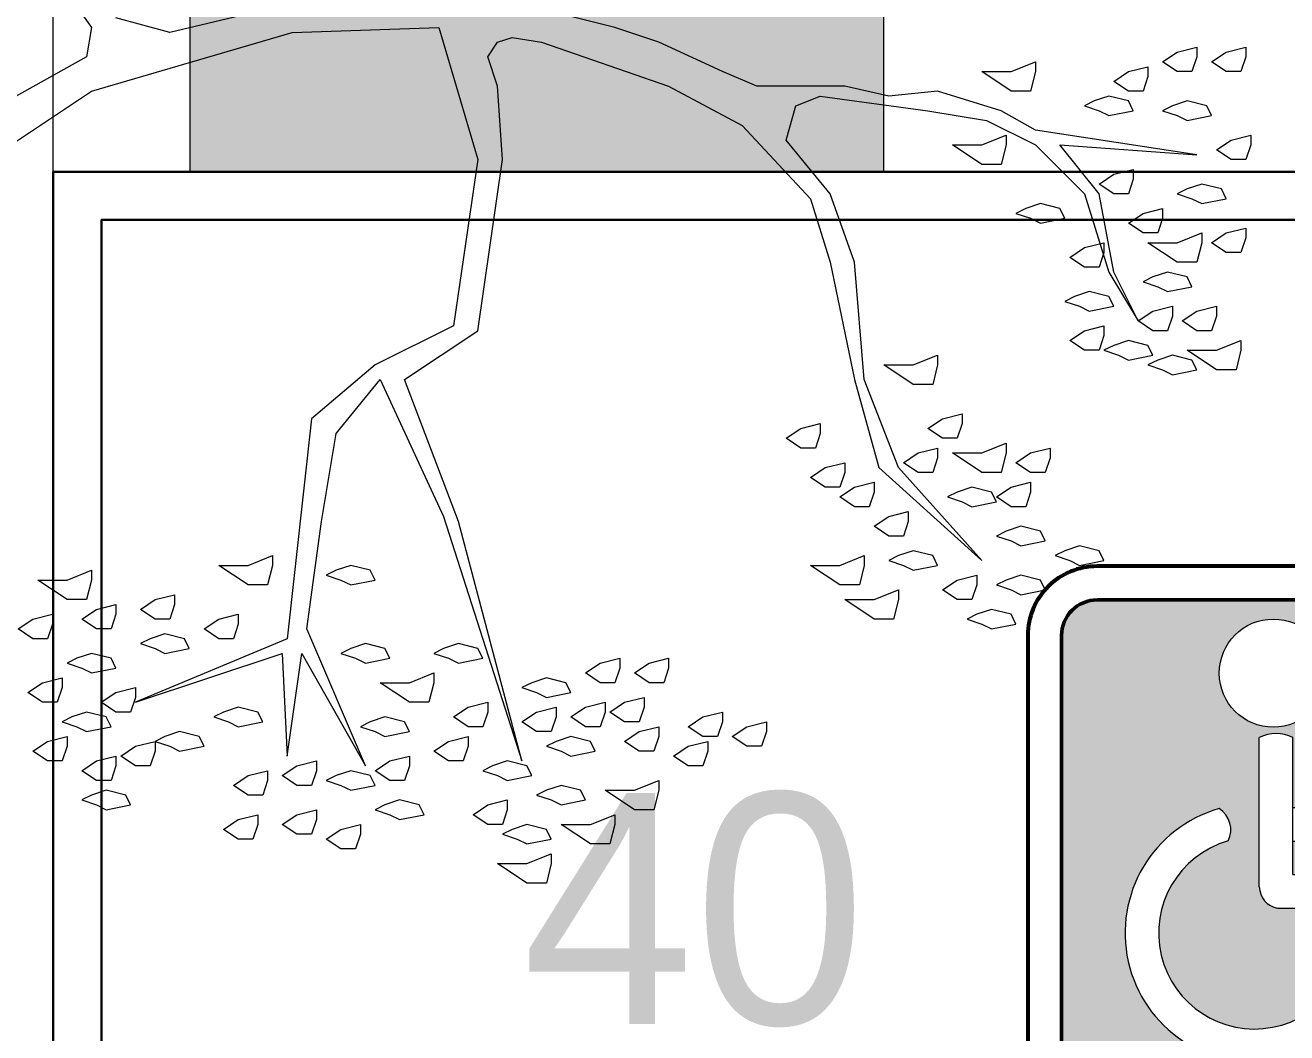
# Model space of a CAD drawing. Header units: millimetres. Extents: x 3006 to 6000, y 1661 to 3774.
# Drawn here: x 4733.95 to 4736.569, y 1893.029 to 1895.122 of the extents above; entities that cross this region are included whole.
import ezdxf

# ---------------------------------------------------------------- set-up
doc = ezdxf.new("R2010")
doc.units = ezdxf.units.MM
doc.header["$LTSCALE"] = 10
for name, color, linetype, lineweight in [('.10', 200, 'Continuous', 9), ('.20', 130, 'Continuous', 20), ('.30', 50, 'Continuous', 30), ('COTAS', 230, 'Continuous', 15), ('VEGETACION', 84, 'Continuous', 15)]:
    doc.layers.add(name, color=color, linetype=linetype, lineweight=lineweight)
doc.layers.add('.20 hachura', color=185, linetype='Continuous')
doc.layers.add('Escrita', color=34, linetype='Continuous')
doc.styles.add('Texto Wilian', font='himalaya.ttf')
doc.dimstyles.new('Cota 1-200 Exter WMJ', dxfattribs={"dimtxt": 0.32, "dimasz": 0.13, "dimexe": 0.05, "dimexo": 0.3, "dimgap": 0.03, "dimtad": 1, "dimzin": 1, "dimtxsty": 'Texto Wilian', "dimblk": 'BOXFILLED', "dimcen": 0, "dimclrd": 230, "dimclre": 230, "dimclrt": 104, "dimazin": 0, "dimtfac": 1, "dimtix": 1, "dimtmove": 0, "dimatfit": 3, "dimfxl": 0.4, "dimfxlon": 1, "dimlwd": 20, "dimarcsym": 2})

# ---------------------------------------------------------------- blocks, each defined once
blk = doc.blocks.new('_BoxFilled')
at = {"color": 0, "linetype": 'ByBlock', "lineweight": -2}
blk.add_line((-0.5, 0), (-1, 0), dxfattribs=at)
at = {"color": 0, "linetype": 'ByBlock'}
blk.add_solid([(-0.5, 0.5), (0.5, 0.5), (-0.5, -0.5), (0.5, -0.5)], dxfattribs=at)
blk = doc.blocks.new('*D827')
at = {"layer": 'COTAS', "color": 230, "lineweight": -2, "ltscale": 10, "transparency": 16777216}
for p, q in [((4740.6899, 1932.7725), (4741.1399, 1932.7725)), ((4740.6899, 1832.7489), (4741.1399, 1832.7489))]:
    blk.add_line(p, q, dxfattribs=at)
at = {"layer": 'COTAS', "color": 230, "linetype": 'Continuous', "lineweight": 20, "ltscale": 10, "transparency": 16777216}
blk.add_line((4741.0899, 1832.8789), (4741.0899, 1932.6425), dxfattribs=at)
at = {"layer": 'Defpoints', "color": 0, "ltscale": 10, "transparency": 16777216}
for p in [(4739.9011, 1932.7725), (4741.0899, 1932.7725), (4734.4041, 1832.7489)]:
    blk.add_point(p, dxfattribs=at)
at = {"layer": 'COTAS', "color": 230, "lineweight": 20, "ltscale": 10, "transparency": 16777216, "xscale": 0.13, "yscale": 0.13, "zscale": 0.13}
for p, rotation in [((4741.0899, 1932.7725), 90), ((4741.0899, 1832.7489), 270)]:
    blk.add_blockref('_BoxFilled', p, dxfattribs=dict(at, rotation=rotation))
at = {"layer": 'COTAS', "color": 104, "ltscale": 10, "transparency": 16777216, "insert": (4740.8606, 1882.7607), "char_height": 0.32, "attachment_point": 5, "rotation": 90, "style": 'Texto Wilian'}
blk.add_mtext('100,02', dxfattribs=at)
blk = doc.blocks.new('*D828')
at = {"layer": 'COTAS', "color": 230, "lineweight": -2, "ltscale": 10, "transparency": 16777216}
for p, q in [((4742.1902, 1932.7725), (4742.6402, 1932.7725)), ((4742.1902, 1827.7489), (4742.6402, 1827.7489))]:
    blk.add_line(p, q, dxfattribs=at)
at = {"layer": 'COTAS', "color": 230, "linetype": 'Continuous', "lineweight": 20, "ltscale": 10, "transparency": 16777216}
blk.add_line((4742.5902, 1827.8789), (4742.5902, 1932.6425), dxfattribs=at)
at = {"layer": 'Defpoints', "color": 0, "ltscale": 10, "transparency": 16777216}
for p in [(4739.9011, 1932.7725), (4742.5902, 1932.7725), (4735.1541, 1827.7489)]:
    blk.add_point(p, dxfattribs=at)
at = {"layer": 'COTAS', "color": 230, "lineweight": 20, "ltscale": 10, "transparency": 16777216, "xscale": 0.13, "yscale": 0.13, "zscale": 0.13}
for p, rotation in [((4742.5902, 1932.7725), 90), ((4742.5902, 1827.7489), 270)]:
    blk.add_blockref('_BoxFilled', p, dxfattribs=dict(at, rotation=rotation))
at = {"layer": 'COTAS', "color": 104, "ltscale": 10, "transparency": 16777216, "insert": (4742.3609, 1880.2607), "char_height": 0.32, "attachment_point": 5, "rotation": 90, "style": 'Texto Wilian'}
blk.add_mtext('105,02', dxfattribs=at)
blk = doc.blocks.new('asfgjkosdfgiosdjfg')
at = {"layer": 'VEGETACION'}
for p, q in [((3.0398, 16.5563), (3.183, 16.3518)), ((3.858, 16.4131), (3.5103, 16.3313)), ((5.3717, 16.3518), (5.1262, 16.4131)), ((3.5103, 16.3313), (3.2853, 16.3927)), ((3.183, 16.3518), (3.1625, 16.229)), ((3.183, 16.0859), (4.0216, 16.3313)), ((4.0216, 16.3313), (4.6353, 16.3518)), ((4.6353, 16.3518), (4.7989, 15.7995)), ((4.8808, 16.2904), (4.9421, 16.3109)), ((4.9421, 16.3109), (5.0648, 16.2904)), ((5.5558, 16.2904), (5.3717, 16.3518)), ((4.8398, 16.229), (4.8808, 16.2904)), ((5.0648, 16.2904), (5.5967, 16.1063)), ((5.8217, 16.1677), (5.5558, 16.2904)), ((7.724, 16.2495), (7.8058, 16.2699)), ((7.8058, 16.2699), (7.8058, 16.229)), ((7.9285, 16.2495), (8.0103, 16.2699)), ((8.0103, 16.2699), (8.0103, 16.229)), ((3.1625, 16.229), (2.7944, 16.0245)), ((4.8808, 16.1063), (4.8398, 16.229)), ((7.0285, 16.1677), (7.1308, 16.2086)), ((7.1308, 16.2086), (7.1308, 16.1677)), ((7.6626, 16.2086), (7.724, 16.2495)), ((7.724, 16.1677), (7.6626, 16.2086)), ((7.8058, 16.229), (7.7853, 16.1677)), ((7.8672, 16.2086), (7.9285, 16.2495)), ((7.9285, 16.1677), (7.8672, 16.2086)), ((8.0103, 16.229), (7.9899, 16.1677)), ((5.9649, 16.1063), (5.8217, 16.1677)), ((6.9058, 16.1677), (7.0285, 16.1677)), ((7.0285, 16.0859), (6.9058, 16.1677)), ((7.1308, 16.1677), (7.1103, 16.0859)), ((7.4581, 16.1268), (7.5194, 16.1677)), ((7.5194, 16.1677), (7.6013, 16.1881)), ((7.6013, 16.1472), (7.5808, 16.0859)), ((7.6013, 16.1881), (7.6013, 16.1472)), ((7.7853, 16.1677), (7.724, 16.1677)), ((7.9899, 16.1677), (7.9285, 16.1677)), ((4.9012, 15.7995), (4.8808, 16.1063)), ((5.5967, 16.1063), (5.9035, 15.9427)), ((6.1285, 16.1063), (5.9649, 16.1063)), ((6.333, 16.1063), (6.1285, 16.1063)), ((6.5171, 16.0654), (6.333, 16.1063)), ((7.5194, 16.0859), (7.4581, 16.1268)), ((2.5694, 15.6768), (3.183, 16.0859)), ((6.1285, 16.0245), (6.2308, 16.0654)), ((6.2308, 16.0654), (6.6808, 16.004)), ((6.7217, 16.0859), (6.5171, 16.0654)), ((6.9876, 16.004), (6.7217, 16.0859)), ((7.1103, 16.0859), (7.0285, 16.0859)), ((7.3762, 16.0449), (7.3353, 16.0245)), ((7.4376, 16.0654), (7.3762, 16.0449)), ((7.5194, 16.0449), (7.4376, 16.0654)), ((7.5808, 16.0859), (7.5194, 16.0859)), ((7.5399, 16.004), (7.5194, 16.0449)), ((7.7649, 16.0449), (7.7035, 16.0245)), ((7.8467, 16.0245), (7.7649, 16.0449)), ((6.0876, 15.8813), (6.1285, 16.0245)), ((6.6808, 16.004), (6.9262, 15.9631)), ((7.1308, 15.9222), (6.9876, 16.004)), ((7.3353, 16.0245), (7.3967, 16.004)), ((7.3967, 16.004), (7.4376, 15.9836)), ((7.4376, 15.9836), (7.5399, 16.004)), ((7.7035, 16.0245), (7.6626, 16.004)), ((7.6626, 16.004), (7.724, 15.9836)), ((7.8672, 15.9836), (7.8467, 16.0245)), ((5.9035, 15.9427), (6.1899, 15.6359)), ((6.9262, 15.9631), (7.1308, 15.8609)), ((7.724, 15.9836), (7.7649, 15.9631)), ((7.7649, 15.9631), (7.8672, 15.9836)), ((6.2717, 15.6563), (6.0876, 15.8813)), ((6.9058, 15.8609), (7.0081, 15.9018)), ((7.0081, 15.9018), (7.0081, 15.8609)), ((7.8058, 15.8199), (7.1308, 15.9222)), ((7.8876, 15.8404), (7.949, 15.8813)), ((7.949, 15.8813), (8.0308, 15.9018)), ((8.0308, 15.9018), (8.0308, 15.8609)), ((6.9058, 15.779), (6.7831, 15.8609)), ((6.7831, 15.8609), (6.9058, 15.8609)), ((7.0081, 15.8609), (6.9876, 15.779)), ((7.1308, 15.8609), (7.3353, 15.6563)), ((7.2331, 15.8609), (7.8058, 15.8199)), ((7.3967, 15.6563), (7.2331, 15.8609)), ((7.949, 15.7995), (7.8876, 15.8404)), ((8.0308, 15.8609), (8.0103, 15.7995)), ((4.7989, 15.7995), (4.6967, 15.104)), ((4.7989, 15.0836), (4.9012, 15.7995)), ((6.9876, 15.779), (6.9058, 15.779)), ((8.0103, 15.7995), (7.949, 15.7995)), ((7.3967, 15.6972), (7.4581, 15.7381)), ((7.4581, 15.7381), (7.5399, 15.7586)), ((7.5399, 15.7586), (7.5399, 15.7177)), ((7.4581, 15.6563), (7.3967, 15.6972)), ((7.5399, 15.7177), (7.5194, 15.6563)), ((7.7649, 15.6768), (7.724, 15.6563)), ((7.8263, 15.6972), (7.7649, 15.6768)), ((7.9081, 15.6768), (7.8263, 15.6972)), ((7.9285, 15.6359), (7.9081, 15.6768)), ((6.1899, 15.6359), (6.2717, 15.3699)), ((6.374, 15.3699), (6.2717, 15.6563)), ((7.3353, 15.6563), (7.4376, 15.329)), ((7.4581, 15.329), (7.3967, 15.6563)), ((7.5194, 15.6563), (7.4581, 15.6563)), ((7.724, 15.6563), (7.7853, 15.6359)), ((7.7853, 15.6359), (7.8263, 15.6154)), ((7.8263, 15.6154), (7.9285, 15.6359)), ((7.0899, 15.5949), (7.049, 15.5745)), ((7.049, 15.5745), (7.1103, 15.554)), ((7.1512, 15.6154), (7.0899, 15.5949)), ((7.2331, 15.5949), (7.1512, 15.6154)), ((7.2535, 15.554), (7.2331, 15.5949)), ((7.5194, 15.5336), (7.5808, 15.5745)), ((7.5808, 15.5745), (7.6626, 15.5949)), ((7.6626, 15.5949), (7.6626, 15.554)), ((7.1103, 15.554), (7.1512, 15.5336)), ((7.1512, 15.5336), (7.2535, 15.554)), ((7.5808, 15.4927), (7.5194, 15.5336)), ((7.6626, 15.554), (7.6422, 15.4927)), ((7.9285, 15.4927), (8.0103, 15.5131)), ((8.0103, 15.5131), (8.0103, 15.4722)), ((7.6422, 15.4927), (7.5808, 15.4927)), ((7.724, 15.4518), (7.8263, 15.4927)), ((7.8263, 15.4927), (7.8263, 15.4518)), ((7.8672, 15.4518), (7.9285, 15.4927)), ((8.0103, 15.4722), (7.9899, 15.4109)), ((7.274, 15.3904), (7.3353, 15.4313)), ((7.3353, 15.4313), (7.4172, 15.4518)), ((7.4172, 15.4109), (7.3967, 15.3495)), ((7.4172, 15.4518), (7.4172, 15.4109)), ((7.6013, 15.4518), (7.724, 15.4518)), ((7.724, 15.3699), (7.6013, 15.4518)), ((7.8263, 15.4518), (7.8058, 15.3699)), ((7.9285, 15.4109), (7.8672, 15.4518)), ((7.9899, 15.4109), (7.9285, 15.4109)), ((6.2717, 15.3699), (6.374, 14.879)), ((6.4149, 14.879), (6.374, 15.3699)), ((7.3353, 15.3495), (7.274, 15.3904)), ((7.8058, 15.3699), (7.724, 15.3699)), ((7.3967, 15.3495), (7.3353, 15.3495)), ((7.4376, 15.329), (7.5603, 15.1245)), ((7.5603, 15.1245), (7.4581, 15.329)), ((7.6217, 15.3086), (7.5808, 15.2881)), ((7.6831, 15.329), (7.6217, 15.3086)), ((7.7649, 15.3086), (7.6831, 15.329)), ((7.7853, 15.2677), (7.7649, 15.3086)), ((7.5808, 15.2881), (7.6422, 15.2677)), ((7.6422, 15.2677), (7.6831, 15.2472)), ((7.6831, 15.2472), (7.7853, 15.2677)), ((7.2944, 15.2268), (7.2535, 15.2063)), ((7.2535, 15.2063), (7.3149, 15.1859)), ((7.3558, 15.2472), (7.2944, 15.2268)), ((7.4376, 15.2268), (7.3558, 15.2472)), ((7.4581, 15.1859), (7.4376, 15.2268)), ((7.3149, 15.1859), (7.3558, 15.1654)), ((7.3558, 15.1654), (7.4581, 15.1859)), ((7.5603, 15.1245), (7.6217, 15.1654)), ((7.6217, 15.1654), (7.7035, 15.1859)), ((7.7035, 15.145), (7.6831, 15.0836)), ((7.7035, 15.1859), (7.7035, 15.145)), ((7.7444, 15.1245), (7.8058, 15.1654)), ((7.8058, 15.1654), (7.8876, 15.1859)), ((7.8876, 15.145), (7.8672, 15.0836)), ((7.8876, 15.1859), (7.8876, 15.145)), ((4.6967, 15.104), (4.3694, 14.9404)), ((7.3353, 15.0836), (7.4172, 15.104)), ((7.4172, 15.104), (7.4172, 15.0631)), ((7.6217, 15.0836), (7.5603, 15.1245)), ((7.8058, 15.0836), (7.7444, 15.1245)), ((4.4921, 14.879), (4.7989, 15.0836)), ((7.274, 15.0427), (7.3353, 15.0836)), ((7.3353, 15.0018), (7.274, 15.0427)), ((7.4172, 15.0631), (7.3967, 15.0018)), ((7.5194, 15.0427), (7.4581, 15.0222)), ((7.6013, 15.0222), (7.5194, 15.0427)), ((7.6831, 15.0836), (7.6217, 15.0836)), ((7.8672, 15.0836), (7.8058, 15.0836)), ((7.8876, 15.0018), (7.9899, 15.0427)), ((7.9899, 15.0427), (7.9899, 15.0018)), ((7.3967, 15.0018), (7.3353, 15.0018)), ((7.4581, 15.0222), (7.4172, 15.0018)), ((7.4172, 15.0018), (7.4785, 14.9813)), ((7.6217, 14.9813), (7.6013, 15.0222)), ((7.7649, 15.0018), (7.8876, 15.0018)), ((7.8876, 14.92), (7.7649, 15.0018)), ((7.9899, 15.0018), (7.9694, 14.92)), ((4.3694, 14.9404), (4.1035, 14.7154)), ((6.4967, 14.9404), (6.6194, 14.9404)), ((6.6194, 14.8586), (6.4967, 14.9404)), ((6.6194, 14.9404), (6.7217, 14.9813)), ((6.7217, 14.9404), (6.7012, 14.8586)), ((6.7217, 14.9813), (6.7217, 14.9404)), ((7.4785, 14.9813), (7.5194, 14.9609)), ((7.5194, 14.9609), (7.6217, 14.9813)), ((7.6422, 14.9609), (7.6013, 14.9404)), ((7.6013, 14.9404), (7.6626, 14.92)), ((7.7035, 14.9813), (7.6422, 14.9609)), ((7.7853, 14.9609), (7.7035, 14.9813)), ((7.8058, 14.92), (7.7853, 14.9609)), ((4.2057, 14.654), (4.3898, 14.879)), ((4.3898, 14.879), (4.6557, 14.3063)), ((4.7171, 14.2859), (4.4921, 14.879)), ((6.374, 14.879), (6.4762, 14.5109)), ((6.5581, 14.5109), (6.4149, 14.879)), ((7.6626, 14.92), (7.7035, 14.8995)), ((7.7035, 14.8995), (7.8058, 14.92)), ((7.9694, 14.92), (7.8876, 14.92)), ((6.7012, 14.8586), (6.6194, 14.8586)), ((6.7421, 14.7154), (6.824, 14.7359)), ((6.824, 14.7359), (6.824, 14.695)), ((4.1035, 14.7154), (4.0012, 13.795)), ((6.0876, 14.6336), (6.149, 14.6745)), ((6.149, 14.6745), (6.2308, 14.695)), ((6.2308, 14.695), (6.2308, 14.654)), ((6.6808, 14.6745), (6.7421, 14.7154)), ((6.7421, 14.6336), (6.6808, 14.6745)), ((6.824, 14.695), (6.8035, 14.6336)), ((4.1444, 14.2859), (4.2057, 14.654)), ((6.149, 14.5927), (6.0876, 14.6336)), ((6.2308, 14.654), (6.2103, 14.5927)), ((6.8035, 14.6336), (6.7421, 14.6336)), ((6.2103, 14.5927), (6.149, 14.5927)), ((6.5785, 14.5313), (6.6399, 14.5722)), ((6.6399, 14.5722), (6.7217, 14.5927)), ((6.7217, 14.5927), (6.7217, 14.5518)), ((6.9058, 14.4904), (6.7831, 14.5722)), ((6.7831, 14.5722), (6.9058, 14.5722)), ((6.9058, 14.5722), (7.0081, 14.6131)), ((7.0081, 14.5722), (6.9876, 14.4904)), ((7.0081, 14.6131), (7.0081, 14.5722)), ((7.049, 14.5313), (7.1103, 14.5722)), ((7.1103, 14.5722), (7.1922, 14.5927)), ((7.1922, 14.5927), (7.1922, 14.5518)), ((6.1899, 14.47), (6.2512, 14.5109)), ((6.2512, 14.5109), (6.333, 14.5313)), ((6.333, 14.5313), (6.333, 14.4904)), ((6.4762, 14.5109), (6.9058, 14.1222)), ((6.9058, 14.1222), (6.5581, 14.5109)), ((6.6399, 14.4904), (6.5785, 14.5313)), ((6.7217, 14.5518), (6.7012, 14.4904)), ((7.1103, 14.4904), (7.049, 14.5313)), ((7.1922, 14.5518), (7.1717, 14.4904)), ((6.2512, 14.429), (6.1899, 14.47)), ((6.333, 14.4904), (6.3126, 14.429)), ((6.7012, 14.4904), (6.6399, 14.4904)), ((6.9876, 14.4904), (6.9058, 14.4904)), ((7.1717, 14.4904), (7.1103, 14.4904)), ((6.3126, 14.429), (6.2512, 14.429)), ((6.3126, 14.3881), (6.374, 14.429)), ((6.374, 14.429), (6.4558, 14.4495)), ((6.4558, 14.4086), (6.4353, 14.3472)), ((6.4558, 14.4495), (6.4558, 14.4086)), ((6.8035, 14.4086), (6.7626, 14.3881)), ((6.8649, 14.429), (6.8035, 14.4086)), ((6.9467, 14.4086), (6.8649, 14.429)), ((6.9671, 14.3677), (6.9467, 14.4086)), ((6.9671, 14.3881), (7.0285, 14.429)), ((7.0285, 14.429), (7.1103, 14.4495)), ((7.1103, 14.4086), (7.0899, 14.3472)), ((7.1103, 14.4495), (7.1103, 14.4086)), ((6.374, 14.3472), (6.3126, 14.3881)), ((6.7626, 14.3881), (6.824, 14.3677)), ((6.824, 14.3677), (6.8649, 14.3472)), ((6.8649, 14.3472), (6.9671, 14.3677)), ((7.0285, 14.3472), (6.9671, 14.3881)), ((4.6557, 14.3063), (4.983, 13.2836)), ((6.4353, 14.3472), (6.374, 14.3472)), ((6.4558, 14.2654), (6.5171, 14.3063)), ((6.5171, 14.3063), (6.599, 14.3268)), ((6.599, 14.3268), (6.599, 14.2859)), ((7.0899, 14.3472), (7.0285, 14.3472)), ((4.083, 13.8359), (4.1444, 14.2859)), ((4.983, 13.2836), (4.7171, 14.2859)), ((6.5171, 14.2245), (6.4558, 14.2654)), ((6.599, 14.2859), (6.5785, 14.2245)), ((7.0081, 14.245), (6.9671, 14.2245)), ((7.0694, 14.2654), (7.0081, 14.245)), ((7.1512, 14.245), (7.0694, 14.2654)), ((7.1717, 14.204), (7.1512, 14.245)), ((6.5785, 14.2245), (6.5171, 14.2245)), ((6.9671, 14.2245), (7.0285, 14.204)), ((7.0285, 14.204), (7.0694, 14.1836)), ((7.0694, 14.1836), (7.1717, 14.204)), ((3.8376, 14.1018), (3.9398, 14.1427)), ((3.9398, 14.1427), (3.9398, 14.1018)), ((6.3126, 14.1018), (6.4149, 14.1427)), ((6.4149, 14.1427), (6.4149, 14.1018)), ((6.5581, 14.1427), (6.5171, 14.1222)), ((6.6194, 14.1631), (6.5581, 14.1427)), ((6.7012, 14.1427), (6.6194, 14.1631)), ((6.7217, 14.1018), (6.7012, 14.1427)), ((7.2535, 14.1631), (7.2126, 14.1427)), ((7.2126, 14.1427), (7.274, 14.1222)), ((7.3149, 14.1836), (7.2535, 14.1631)), ((7.3967, 14.1631), (7.3149, 14.1836)), ((7.4172, 14.1222), (7.3967, 14.1631)), ((3.7148, 14.1018), (3.8376, 14.1018)), ((3.8376, 14.02), (3.7148, 14.1018)), ((3.9398, 14.1018), (3.9194, 14.02)), ((4.2671, 14.1018), (4.2057, 14.0813)), ((4.3489, 14.0813), (4.2671, 14.1018)), ((6.1899, 14.1018), (6.3126, 14.1018)), ((6.3126, 14.02), (6.1899, 14.1018)), ((6.4149, 14.1018), (6.3944, 14.02)), ((6.5171, 14.1222), (6.5785, 14.1018)), ((6.5785, 14.1018), (6.6194, 14.0813)), ((6.6194, 14.0813), (6.7217, 14.1018)), ((7.274, 14.1222), (7.3149, 14.1018)), ((7.3149, 14.1018), (7.4172, 14.1222)), ((2.958, 14.0404), (3.0807, 14.0404)), ((3.0807, 13.9586), (2.958, 14.0404)), ((3.0807, 14.0404), (3.183, 14.0813)), ((3.183, 14.0404), (3.1625, 13.9586)), ((3.183, 14.0813), (3.183, 14.0404)), ((4.2057, 14.0813), (4.1648, 14.0609)), ((4.1648, 14.0609), (4.2262, 14.0404)), ((4.2262, 14.0404), (4.2671, 14.02)), ((4.2671, 14.02), (4.3694, 14.0404)), ((4.3694, 14.0404), (4.3489, 14.0813)), ((6.7421, 13.9995), (6.8035, 14.0404)), ((6.8035, 14.0404), (6.8853, 14.0609)), ((6.8853, 14.0609), (6.8853, 14.02)), ((7.0081, 14.0404), (6.9671, 14.02)), ((7.0694, 14.0609), (7.0081, 14.0404)), ((7.1512, 14.0404), (7.0694, 14.0609)), ((7.1717, 13.9995), (7.1512, 14.0404)), ((3.9194, 14.02), (3.8376, 14.02)), ((6.3944, 14.02), (6.3126, 14.02)), ((6.4558, 13.9586), (6.5581, 13.9995)), ((6.5581, 13.9995), (6.5581, 13.9586)), ((6.8035, 13.9586), (6.7421, 13.9995)), ((6.8853, 14.02), (6.8649, 13.9586)), ((6.9671, 14.02), (7.0285, 13.9995)), ((7.0285, 13.9995), (7.0694, 13.979)), ((7.0694, 13.979), (7.1717, 13.9995)), ((3.1625, 13.9586), (3.0807, 13.9586)), ((3.2035, 13.9177), (3.2853, 13.9381)), ((3.2853, 13.9381), (3.2853, 13.8972)), ((3.3875, 13.9177), (3.4489, 13.9586)), ((3.4489, 13.9586), (3.5307, 13.979)), ((3.5307, 13.9381), (3.5103, 13.8768)), ((3.5307, 13.979), (3.5307, 13.9381)), ((6.333, 13.9586), (6.4558, 13.9586)), ((6.4558, 13.8768), (6.333, 13.9586)), ((6.5581, 13.9586), (6.5376, 13.8768)), ((6.8649, 13.9586), (6.8035, 13.9586)), ((2.8762, 13.8359), (2.9375, 13.8768)), ((2.9375, 13.8768), (3.0194, 13.8972)), ((3.0194, 13.8972), (3.0194, 13.8563)), ((3.1421, 13.8768), (3.2035, 13.9177)), ((3.2035, 13.8359), (3.1421, 13.8768)), ((3.2853, 13.8972), (3.2648, 13.8359)), ((3.4489, 13.8768), (3.3875, 13.9177)), ((3.5103, 13.8768), (3.4489, 13.8768)), ((3.6535, 13.8359), (3.7148, 13.8768)), ((3.7148, 13.8768), (3.7966, 13.8972)), ((3.7966, 13.8972), (3.7966, 13.8563)), ((6.5376, 13.8768), (6.4558, 13.8768)), ((6.8853, 13.8972), (6.8444, 13.8768)), ((6.8444, 13.8768), (6.9058, 13.8563)), ((6.9467, 13.9177), (6.8853, 13.8972)), ((7.0285, 13.8972), (6.9467, 13.9177)), ((7.049, 13.8563), (7.0285, 13.8972)), ((2.9375, 13.795), (2.8762, 13.8359)), ((3.0194, 13.8563), (2.9989, 13.795)), ((3.2648, 13.8359), (3.2035, 13.8359)), ((3.7148, 13.795), (3.6535, 13.8359)), ((3.7966, 13.8563), (3.7762, 13.795)), ((4.3285, 13.2631), (4.083, 13.8359)), ((6.9058, 13.8563), (6.9467, 13.8359)), ((6.9467, 13.8359), (7.049, 13.8563)), ((2.9989, 13.795), (2.9375, 13.795)), ((4.0012, 13.795), (3.3671, 13.529)), ((3.4285, 13.795), (3.3875, 13.7745)), ((3.3875, 13.7745), (3.4489, 13.754)), ((3.4898, 13.8154), (3.4285, 13.795)), ((3.5716, 13.795), (3.4898, 13.8154)), ((3.5921, 13.754), (3.5716, 13.795)), ((3.7762, 13.795), (3.7148, 13.795)), ((4.3285, 13.7745), (4.2671, 13.754)), ((4.4103, 13.754), (4.3285, 13.7745)), ((4.7171, 13.7745), (4.6557, 13.754)), ((4.7989, 13.754), (4.7171, 13.7745)), ((3.183, 13.7336), (3.1216, 13.7131)), ((3.2648, 13.7131), (3.183, 13.7336)), ((3.3671, 13.529), (3.9807, 13.7336)), ((3.4489, 13.754), (3.4898, 13.7336)), ((3.4898, 13.7336), (3.5921, 13.754)), ((3.9807, 13.7336), (4.0012, 13.304)), ((4.0012, 13.304), (4.0626, 13.7336)), ((4.0626, 13.7336), (4.3285, 13.2631)), ((4.2671, 13.754), (4.2262, 13.7336)), ((4.2262, 13.7336), (4.2876, 13.7131)), ((4.4307, 13.7131), (4.4103, 13.754)), ((4.6557, 13.754), (4.6148, 13.7336)), ((4.6148, 13.7336), (4.6762, 13.7131)), ((4.8194, 13.7131), (4.7989, 13.754)), ((3.1216, 13.7131), (3.0807, 13.6927)), ((3.0807, 13.6927), (3.1421, 13.6722)), ((3.1421, 13.6722), (3.183, 13.6518)), ((3.183, 13.6518), (3.2853, 13.6722)), ((3.2853, 13.6722), (3.2648, 13.7131)), ((4.2876, 13.7131), (4.3285, 13.6927)), ((4.3285, 13.6927), (4.4307, 13.7131)), ((4.6762, 13.7131), (4.7171, 13.6927)), ((4.7171, 13.6927), (4.8194, 13.7131)), ((5.2489, 13.6518), (5.3103, 13.6927)), ((5.3103, 13.6927), (5.3921, 13.7131)), ((5.3921, 13.6722), (5.3717, 13.6109)), ((5.3921, 13.7131), (5.3921, 13.6722)), ((5.4535, 13.6518), (5.5149, 13.6927)), ((5.5149, 13.6927), (5.5967, 13.7131)), ((5.5967, 13.6722), (5.5762, 13.6109)), ((5.5967, 13.7131), (5.5967, 13.6722)), ((2.9785, 13.6109), (3.0603, 13.6313)), ((3.0603, 13.6313), (3.0603, 13.5904)), ((4.5126, 13.6109), (4.6148, 13.6518)), ((4.6148, 13.6518), (4.6148, 13.6109)), ((5.0853, 13.6313), (5.0239, 13.6109)), ((5.1671, 13.6109), (5.0853, 13.6313)), ((5.3103, 13.6109), (5.2489, 13.6518)), ((5.5149, 13.6109), (5.4535, 13.6518)), ((2.9171, 13.57), (2.9785, 13.6109)), ((2.9785, 13.529), (2.9171, 13.57)), ((3.0603, 13.5904), (3.0398, 13.529)), ((3.2239, 13.529), (3.2853, 13.57)), ((3.2853, 13.57), (3.3671, 13.5904)), ((3.3671, 13.5904), (3.3671, 13.5495)), ((4.3898, 13.6109), (4.5126, 13.6109)), ((4.5126, 13.529), (4.3898, 13.6109)), ((4.6148, 13.6109), (4.5944, 13.529)), ((5.0239, 13.6109), (4.983, 13.5904)), ((4.983, 13.5904), (5.0444, 13.57)), ((5.0444, 13.57), (5.0853, 13.5495)), ((5.0853, 13.5495), (5.1876, 13.57)), ((5.1876, 13.57), (5.1671, 13.6109)), ((5.3717, 13.6109), (5.3103, 13.6109)), ((5.5762, 13.6109), (5.5149, 13.6109)), ((3.0398, 13.529), (2.9785, 13.529)), ((3.2853, 13.4881), (3.2239, 13.529)), ((3.3671, 13.5495), (3.3466, 13.4881)), ((3.7966, 13.5086), (3.7353, 13.4881)), ((3.8785, 13.4881), (3.7966, 13.5086)), ((4.5944, 13.529), (4.5126, 13.529)), ((4.6967, 13.4677), (4.758, 13.5086)), ((4.758, 13.5086), (4.8398, 13.529)), ((4.8398, 13.529), (4.8398, 13.4881)), ((5.0444, 13.4881), (5.1262, 13.5086)), ((5.1262, 13.5086), (5.1262, 13.4677)), ((5.1876, 13.4677), (5.2489, 13.5086)), ((5.2489, 13.5086), (5.3308, 13.529)), ((5.3308, 13.529), (5.3308, 13.4881)), ((5.3512, 13.4881), (5.4126, 13.529)), ((5.4126, 13.529), (5.4944, 13.5495)), ((5.4944, 13.5086), (5.4739, 13.4472)), ((5.4944, 13.5495), (5.4944, 13.5086)), ((3.1012, 13.4677), (3.0603, 13.4472)), ((3.1625, 13.4881), (3.1012, 13.4677)), ((3.2444, 13.4677), (3.1625, 13.4881)), ((3.2648, 13.4268), (3.2444, 13.4677)), ((3.3466, 13.4881), (3.2853, 13.4881)), ((3.7353, 13.4881), (3.6944, 13.4677)), ((3.6944, 13.4677), (3.7557, 13.4472)), ((3.8989, 13.4472), (3.8785, 13.4881)), ((4.4103, 13.4677), (4.3489, 13.4472)), ((4.4921, 13.4472), (4.4103, 13.4677)), ((4.758, 13.4268), (4.6967, 13.4677)), ((4.8398, 13.4881), (4.8194, 13.4268)), ((4.983, 13.4472), (5.0444, 13.4881)), ((5.1262, 13.4677), (5.1058, 13.4063)), ((5.2489, 13.4268), (5.1876, 13.4677)), ((5.3308, 13.4881), (5.3103, 13.4268)), ((5.4126, 13.4472), (5.3512, 13.4881)), ((5.6785, 13.4268), (5.7399, 13.4677)), ((5.7399, 13.4677), (5.8217, 13.4881)), ((5.8217, 13.4881), (5.8217, 13.4472)), ((3.0603, 13.4472), (3.1216, 13.4268)), ((3.1216, 13.4268), (3.1625, 13.4063)), ((3.1625, 13.4063), (3.2648, 13.4268)), ((3.5512, 13.4063), (3.4898, 13.3859)), ((3.633, 13.3859), (3.5512, 13.4063)), ((3.7557, 13.4472), (3.7966, 13.4268)), ((3.7966, 13.4268), (3.8989, 13.4472)), ((4.3489, 13.4472), (4.308, 13.4268)), ((4.308, 13.4268), (4.3694, 13.4063)), ((4.3694, 13.4063), (4.4103, 13.3859)), ((4.4103, 13.3859), (4.5126, 13.4063)), ((4.5126, 13.4063), (4.4921, 13.4472)), ((4.8194, 13.4268), (4.758, 13.4268)), ((5.0444, 13.4063), (4.983, 13.4472)), ((5.1058, 13.4063), (5.0444, 13.4063)), ((5.3103, 13.4268), (5.2489, 13.4268)), ((5.4739, 13.4472), (5.4126, 13.4472)), ((5.4126, 13.3654), (5.4739, 13.4063)), ((5.4739, 13.4063), (5.5558, 13.4268)), ((5.5558, 13.4268), (5.5558, 13.3859)), ((5.7399, 13.3859), (5.6785, 13.4268)), ((5.8217, 13.4472), (5.8012, 13.3859)), ((5.8626, 13.3859), (5.924, 13.4268)), ((5.924, 13.4268), (6.0058, 13.4472)), ((6.0058, 13.4063), (5.9853, 13.345)), ((6.0058, 13.4472), (6.0058, 13.4063)), ((2.9375, 13.3245), (2.9989, 13.3654)), ((2.9989, 13.3654), (3.0807, 13.3859)), ((3.0807, 13.3859), (3.0807, 13.345)), ((3.3671, 13.345), (3.4489, 13.3654)), ((3.4898, 13.3859), (3.4489, 13.3654)), ((3.4489, 13.3654), (3.5103, 13.345)), ((3.4489, 13.3654), (3.4489, 13.3245)), ((3.6535, 13.345), (3.633, 13.3859)), ((4.6148, 13.3245), (4.6762, 13.3654)), ((4.6762, 13.3654), (4.758, 13.3859)), ((4.758, 13.3859), (4.758, 13.345)), ((5.1262, 13.3654), (5.0853, 13.345)), ((5.1876, 13.3859), (5.1262, 13.3654)), ((5.2694, 13.3654), (5.1876, 13.3859)), ((5.2899, 13.3245), (5.2694, 13.3654)), ((5.4739, 13.3245), (5.4126, 13.3654)), ((5.5558, 13.3859), (5.5353, 13.3245)), ((5.6785, 13.345), (5.7603, 13.3654)), ((5.8012, 13.3859), (5.7399, 13.3859)), ((5.7603, 13.3654), (5.7603, 13.3245)), ((5.924, 13.345), (5.8626, 13.3859)), ((2.9989, 13.2836), (2.9375, 13.3245)), ((3.0807, 13.345), (3.0603, 13.2836)), ((3.2035, 13.2836), (3.2853, 13.304)), ((3.2853, 13.304), (3.2853, 13.2631)), ((3.3057, 13.304), (3.3671, 13.345)), ((3.3671, 13.2631), (3.3057, 13.304)), ((3.4489, 13.3245), (3.4285, 13.2631)), ((3.5103, 13.345), (3.5512, 13.3245)), ((3.5512, 13.3245), (3.6535, 13.345)), ((4.4307, 13.2836), (4.5126, 13.304)), ((4.5126, 13.304), (4.5126, 13.2631)), ((4.6762, 13.2836), (4.6148, 13.3245)), ((4.758, 13.345), (4.7376, 13.2836)), ((5.0853, 13.345), (5.1467, 13.3245)), ((5.1467, 13.3245), (5.1876, 13.304)), ((5.1876, 13.304), (5.2899, 13.3245)), ((5.5353, 13.3245), (5.4739, 13.3245)), ((5.6171, 13.304), (5.6785, 13.345)), ((5.6785, 13.2631), (5.6171, 13.304)), ((5.7603, 13.3245), (5.7399, 13.2631)), ((5.9853, 13.345), (5.924, 13.345)), ((3.0603, 13.2836), (2.9989, 13.2836)), ((3.1421, 13.2427), (3.2035, 13.2836)), ((3.2035, 13.2018), (3.1421, 13.2427)), ((3.2853, 13.2631), (3.2648, 13.2018)), ((3.4285, 13.2631), (3.3671, 13.2631)), ((3.8376, 13.2222), (3.9194, 13.2427)), ((3.9194, 13.2427), (3.9194, 13.2018)), ((3.9807, 13.2222), (4.0421, 13.2631)), ((4.0421, 13.2631), (4.1239, 13.2836)), ((4.1239, 13.2427), (4.1035, 13.1813)), ((4.1239, 13.2836), (4.1239, 13.2427)), ((4.2671, 13.2427), (4.2057, 13.2222)), ((4.3489, 13.2222), (4.2671, 13.2427)), ((4.3694, 13.2427), (4.4307, 13.2836)), ((4.4307, 13.2018), (4.3694, 13.2427)), ((4.5126, 13.2631), (4.4921, 13.2018)), ((4.7376, 13.2836), (4.6762, 13.2836)), ((4.8603, 13.2631), (4.8194, 13.2427)), ((4.8194, 13.2427), (4.8808, 13.2222)), ((4.9217, 13.2836), (4.8603, 13.2631)), ((5.0035, 13.2631), (4.9217, 13.2836)), ((5.0239, 13.2222), (5.0035, 13.2631)), ((5.7399, 13.2631), (5.6785, 13.2631)), ((3.2648, 13.2018), (3.2035, 13.2018)), ((3.7762, 13.1813), (3.8376, 13.2222)), ((3.9194, 13.2018), (3.8989, 13.1404)), ((4.0421, 13.1813), (3.9807, 13.2222)), ((4.2057, 13.2222), (4.1648, 13.2018)), ((4.1648, 13.2018), (4.2262, 13.1813)), ((4.3694, 13.1813), (4.3489, 13.2222)), ((4.4921, 13.2018), (4.4307, 13.2018)), ((4.8808, 13.2222), (4.9217, 13.2018)), ((4.9217, 13.2018), (5.0239, 13.2222)), ((5.4535, 13.1609), (5.5558, 13.2018)), ((5.5558, 13.2018), (5.5558, 13.1609)), ((3.183, 13.1404), (3.1421, 13.12)), ((3.2444, 13.1609), (3.183, 13.1404)), ((3.3262, 13.1404), (3.2444, 13.1609)), ((3.3466, 13.0995), (3.3262, 13.1404)), ((3.8376, 13.1404), (3.7762, 13.1813)), ((3.8989, 13.1404), (3.8376, 13.1404)), ((4.1035, 13.1813), (4.0421, 13.1813)), ((4.2262, 13.1813), (4.2671, 13.1609)), ((4.2671, 13.1609), (4.3694, 13.1813)), ((5.0853, 13.1609), (5.0444, 13.1404)), ((5.0444, 13.1404), (5.1058, 13.12)), ((5.1467, 13.1813), (5.0853, 13.1609)), ((5.2285, 13.1609), (5.1467, 13.1813)), ((5.2489, 13.12), (5.2285, 13.1609)), ((5.3308, 13.1609), (5.4535, 13.1609)), ((5.4535, 13.079), (5.3308, 13.1609)), ((5.5558, 13.1609), (5.5353, 13.079)), ((3.1421, 13.12), (3.2035, 13.0995)), ((3.2035, 13.0995), (3.2444, 13.079)), ((3.2444, 13.079), (3.3466, 13.0995)), ((4.4103, 13.0995), (4.3694, 13.079)), ((4.4717, 13.12), (4.4103, 13.0995)), ((4.5535, 13.0995), (4.4717, 13.12)), ((4.5739, 13.0586), (4.5535, 13.0995)), ((4.7785, 13.0586), (4.8398, 13.0995)), ((4.8398, 13.0995), (4.9217, 13.12)), ((4.9217, 13.12), (4.9217, 13.079)), ((5.1058, 13.12), (5.1467, 13.0995)), ((5.1467, 13.0995), (5.2489, 13.12)), ((3.7353, 12.9972), (3.7966, 13.0381)), ((3.7966, 13.0381), (3.8785, 13.0586)), ((3.8785, 13.0586), (3.8785, 13.0177)), ((3.9807, 13.0177), (4.0421, 13.0586)), ((4.0421, 13.0586), (4.1239, 13.079)), ((4.1239, 13.0381), (4.1035, 12.9768)), ((4.1239, 13.079), (4.1239, 13.0381)), ((4.3694, 13.079), (4.4307, 13.0586)), ((4.4307, 13.0586), (4.4717, 13.0381)), ((4.4717, 13.0381), (4.5739, 13.0586)), ((4.8398, 13.0177), (4.7785, 13.0586)), ((4.9217, 13.079), (4.9012, 13.0177)), ((5.2694, 13.0177), (5.3717, 13.0586)), ((5.3717, 13.0586), (5.3717, 13.0177)), ((5.5353, 13.079), (5.4535, 13.079)), ((3.7966, 12.9563), (3.7353, 12.9972)), ((3.8785, 13.0177), (3.858, 12.9563)), ((4.0421, 12.9768), (3.9807, 13.0177)), ((4.1648, 12.9563), (4.2262, 12.9972)), ((4.2262, 12.9972), (4.308, 13.0177)), ((4.308, 13.0177), (4.308, 12.9768)), ((4.9012, 13.0177), (4.8398, 13.0177)), ((4.9421, 12.9972), (4.9012, 12.9768)), ((5.0035, 13.0177), (4.9421, 12.9972)), ((5.0853, 12.9972), (5.0035, 13.0177)), ((5.1058, 12.9563), (5.0853, 12.9972)), ((5.1467, 13.0177), (5.2694, 13.0177)), ((5.2694, 12.9359), (5.1467, 13.0177)), ((5.3717, 13.0177), (5.3512, 12.9359)), ((3.858, 12.9563), (3.7966, 12.9563)), ((4.1035, 12.9768), (4.0421, 12.9768)), ((4.2262, 12.9154), (4.1648, 12.9563)), ((4.308, 12.9768), (4.2876, 12.9154)), ((4.9012, 12.9768), (4.9626, 12.9563)), ((4.9626, 12.9563), (5.0035, 12.9359)), ((5.0035, 12.9359), (5.1058, 12.9563)), ((5.3512, 12.9359), (5.2694, 12.9359)), ((4.2876, 12.9154), (4.2262, 12.9154)), ((5.0035, 12.854), (5.1058, 12.895)), ((5.1058, 12.895), (5.1058, 12.854)), ((4.8808, 12.854), (5.0035, 12.854)), ((5.0035, 12.7722), (4.8808, 12.854)), ((5.1058, 12.854), (5.0853, 12.7722)), ((5.0853, 12.7722), (5.0035, 12.7722))]:
    blk.add_line(p, q, dxfattribs=at)
blk = doc.blocks.new('Vaga')
at = {"layer": '.10', "lineweight": 50, "true_color": 0x2776bb}
h = blk.add_hatch(color=152, dxfattribs=at)
h.dxf.hatch_style = 1
h.paths.add_polyline_path([(2368.7202, 1350.7134, 0.414214), (2368.6465, 1350.7871), (2367.7938, 1350.7871, 0.414214), (2367.7202, 1350.7134), (2367.7202, 1349.8607, 0.414214), (2367.7938, 1349.7871), (2368.6465, 1349.7871, 0.414214), (2368.7202, 1349.8607)])
h.paths.add_polyline_path([(2368.5337, 1350.1411), (2368.5337, 1350.0081), (2368.6238, 1350.0081, -1), (2368.6136, 1349.9384), (2368.464, 1349.9384), (2368.464, 1350.1348, 0.290137), (2368.4559, 1350.1469), (2368.1689, 1350.1469, -0.358913), (2368.1308, 1350.1914), (2368.1308, 1350.5015, -0.241455), (2368.2004, 1350.5015), (2368.2004, 1350.3558), (2368.3322, 1350.3558, -0.485227), (2368.3322, 1350.2862), (2368.2004, 1350.2862), (2368.2004, 1350.2165), (2368.464, 1350.2165, -0.414214)], flags=16)
h.paths.add_polyline_path([(2368.0476, 1350.6351, -1), (2368.2722, 1350.6351, -1)], flags=16)
h.paths.add_polyline_path([(2368.3883, 1350.1236, -2.149116), (2368.0472, 1350.3536, -0.384166), (2368.0663, 1350.2866, 2.200852), (2368.3182, 1350.1233, -0.25666)], flags=16)
at = {"layer": '.10', "color": 152, "lineweight": 9, "true_color": 0x2776bb}
for p, q in [((2368.1308, 1350.1914), (2368.1308, 1350.5015)), ((2368.2004, 1350.2165), (2368.2004, 1350.5015)), ((2368.2004, 1350.3558), (2368.3322, 1350.3558)), ((2368.2004, 1350.2862), (2368.3322, 1350.2862)), ((2368.2004, 1350.2165), (2368.464, 1350.2165)), ((2368.1689, 1350.1469), (2368.4559, 1350.1469)), ((2368.5337, 1350.1469), (2368.5337, 1350.0081)), ((2368.464, 1350.1348), (2368.464, 1349.9384)), ((2368.5337, 1350.0081), (2368.6238, 1350.0081)), ((2368.464, 1349.9384), (2368.6238, 1349.9384))]:
    blk.add_line(p, q, dxfattribs=at)
at = {"layer": '.10', "color": 152, "lineweight": 53, "true_color": 0x2776bb}
blk.add_lwpolyline([(2368.7902, 1349.8607), (2368.7902, 1350.7134, 0.414214), (2368.6465, 1350.8571), (2367.7938, 1350.8571, 0.414214), (2367.6502, 1350.7134), (2367.6502, 1349.8607, 0.414214), (2367.7938, 1349.7171), (2368.6465, 1349.7171, 0.414214)], format="xyb", close=True, dxfattribs=at)
at = {"layer": '.10', "color": 152, "lineweight": 50, "true_color": 0x2776bb}
blk.add_lwpolyline([(2368.7202, 1349.8607), (2368.7202, 1350.7134, 0.414214), (2368.6465, 1350.7871), (2367.7938, 1350.7871, 0.414214), (2367.7202, 1350.7134), (2367.7202, 1349.8607, 0.414214), (2367.7938, 1349.7871), (2368.6465, 1349.7871, 0.414214)], format="xyb", close=True, dxfattribs=at)
at = {"layer": '.10', "color": 152, "lineweight": 9, "true_color": 0x2776bb}
blk.add_circle((2368.1599, 1350.6351), 0.1123, dxfattribs=at)
for centre, radius, start, end in [((2368.1656, 1350.4335), 0.0763, 62.851, 117.149), ((2368.121, 1350.095), 0.2689, 105.9167, 6.105), ((2368.0196, 1350.3095), 0.052, 333.8866, 57.9468), ((2368.3048, 1350.321), 0.0443, 308.2321, 51.7679), ((2368.121, 1350.095), 0.1992, 105.9167, 8.1743), ((2368.4611, 1350.144), 0.0726, 357.7258, 87.7258), ((2368.1768, 1350.1922), 0.0461, 181.0898, 260.0648), ((2368.4504, 1350.1344), 0.0136, 358.4126, 66.305), ((2368.3535, 1350.0596), 0.0728, 61.4299, 119.0092), ((2368.6187, 1349.9732), 0.0352, 261.6901, 81.6901)]:
    blk.add_arc(centre, radius, start, end, dxfattribs=at)

msp = doc.modelspace()

# ---------------------------------------------------------------- hatches: boundary and pattern name
at = {"layer": '.20 hachura', "true_color": 0x0a7808}
h = msp.add_hatch(dxfattribs=at)
h.set_pattern_fill('CROSS', color=96, scale=0.01)
h.paths.add_polyline_path([(4735.6119, 1887.391), (4734.4119, 1887.391), (4734.4119, 1886.191), (4735.6119, 1886.191)])
h.paths.add_polyline_path([(4735.7319, 1895.911), (4734.2919, 1895.911), (4734.2919, 1894.8174), (4735.7319, 1894.8174)])
h.paths.add_polyline_path([(4735.6119, 1904.191), (4734.0079, 1904.191), (4734.0079, 1902.991), (4735.6119, 1902.991)])
h.paths.add_polyline_path([(4735.6119, 1912.3936), (4734.0079, 1912.3936), (4734.0079, 1911.1936), (4735.6119, 1911.1936)])
h.paths.add_polyline_path([(4735.6119, 1920.891), (4734.0079, 1920.891), (4734.0079, 1919.691), (4735.6119, 1919.691)])
h.paths.add_polyline_path([(4735.6119, 1871.0289), (4734.4119, 1871.0289), (4734.4119, 1869.8289), (4735.6119, 1869.8289)])
h.paths.add_polyline_path([(4735.6119, 1862.991), (4734.4119, 1862.991), (4734.4119, 1861.791), (4735.6119, 1861.791)])
h.paths.add_polyline_path([(4735.7399, 1854.691), (4734.5399, 1854.691), (4734.5399, 1853.491), (4735.7399, 1853.491)])

# ---------------------------------------------------------------- linework, layer by layer
at = {"layer": '.20', "color": 130, "lineweight": 20}
msp.add_line((4734.0079, 1888.7174), (4734.0079, 1920.891), dxfattribs=at)
at = {"layer": '.20', "ltscale": 10}
msp.add_lwpolyline([(4734.2919, 1895.911), (4735.7319, 1895.911), (4735.7319, 1894.8174), (4734.2919, 1894.8174)], close=True, dxfattribs=at)
at = {"layer": '.30', "color": 50, "lineweight": 30}
msp.add_lwpolyline([(4739.0079, 1888.8174), (4739.0079, 1888.7174), (4739.0079, 1888.7174), (4734.0079, 1888.7174), (4734.0079, 1891.1174), (4734.0079, 1891.1174), (4734.0079, 1894.8174), (4739.0079, 1894.8174), (4739.0079, 1894.8174), (4739.0079, 1894.7174), (4734.1079, 1894.7174), (4734.1079, 1892.4174), (4736.4079, 1892.4174), (4739.008, 1892.4174), (4739.008, 1891.1174), (4734.1079, 1891.1174), (4734.1079, 1888.8174)], close=True, dxfattribs=at)

# ---------------------------------------------------------------- block references
at = {"xscale": 0.4964757844146342, "yscale": 0.4964757844146342, "zscale": 0.4964757844146342}
msp.add_blockref('asfgjkosdfgiosdjfg', (4732.5069, 1886.9985), dxfattribs=at)
msp.add_blockref('Vaga', (2368.3811, 543.1407))

# ---------------------------------------------------------------- texts
at = {"layer": 'Escrita', "insert": (4734.9812, 1893.5268), "char_height": 0.48, "width": 6.623165, "attachment_point": 1, "style": 'Texto Wilian'}
msp.add_mtext('40', dxfattribs=at)

# ---------------------------------------------------------------- dimensions: what is measured, and where the dimension line sits
at = {"layer": 'COTAS', "ltscale": 10}
for base, p1, picture, middle in [((4741.0899, 1932.7725), (4734.4041, 1832.7489), '*D827', (4740.8606, 1882.7607)), ((4742.5902, 1932.7725), (4735.1541, 1827.7489), '*D828', (4742.3609, 1880.2607))]:
    dim = msp.add_linear_dim(base=base, p1=p1, p2=(4739.9011, 1932.7725), angle=90, dimstyle='Cota 1-200 Exter WMJ', dxfattribs=at)
    dim.commit()
    dim.dimension.update_dxf_attribs({"geometry": picture, "text_midpoint": middle})

doc.saveas('drawing.dxf')
